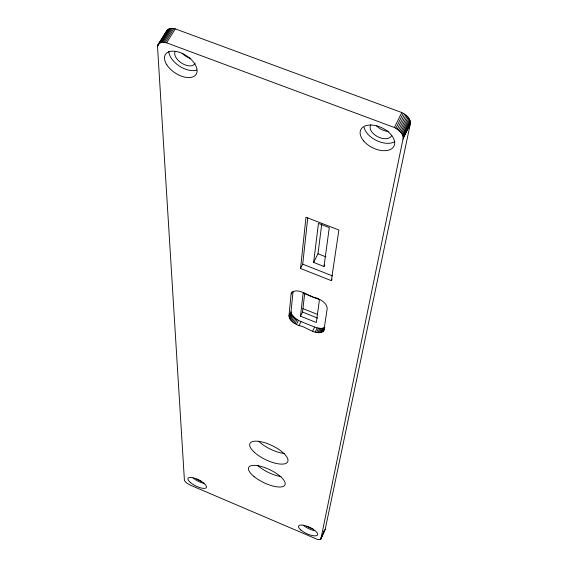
<?xml version="1.0" encoding="UTF-8"?>
<svg xmlns="http://www.w3.org/2000/svg" width="568" height="568" viewBox="0 0 568 568"><rect width="100%" height="100%" fill="white"/><g stroke="black" fill="none" stroke-linecap="round" stroke-linejoin="round"><path stroke-width="0.85" d="M288.97 315.943L291.107 293.968C296.553 285.051 311.044 298.399 317.015 298.101C321.282 300.096 326.849 303.071 327.218 308.367L323.994 330.008C318.243 338.059 304.952 325.563 298.938 325.684C294.827 323.739 289.566 320.97 288.97 315.943L291.029 311.811L293.045 291.519M300.536 268.494L305.989 217.239L338.89 229.997L331.343 280.656L300.536 268.494L302.716 264.163L307.735 217.949M300.5 316.177L303.12 293.088L319.457 299.592L316.326 322.525L300.5 316.177L302.538 312.059L304.718 293.166M313.65 262.43L318.435 223.401L329.291 227.612L323.98 266.498L313.65 262.43L317.988 253.747L321.751 224.048M320.877 539.039L403.23 137.868L410.508 122.922C410.217 118.023 405.886 114.537 401.789 112.542L175.299 28.876C172.473 28.109 168.675 27.953 166.8 30.644L158.11 44.531L157.492 46.299L184.43 480.485L186.283 482.708L189.889 484.958L317.377 539.387L319.898 539.55L320.877 539.039L325.23 529.22L410.508 122.922M320.324 539.437L322.667 534.154M323.334 532.649L324.335 530.384M320.65 539.266L325.23 529.22M319.152 332.621L321.147 328.467L324.875 327.558M320.274 332.571L322.276 328.418M321.282 332.401L323.284 328.247M322.155 332.117L324.158 327.956M322.873 331.719L324.541 328.254M323.462 331.187L324.662 328.616M315.183 332.039L317.185 327.899L321.147 328.467M316.617 332.358L318.62 328.219M317.924 332.55L319.926 328.403M166.388 31.488L166.8 30.644M402.982 139.089L410.252 124.151M312.613 331.187L314.622 327.047L317.185 327.899M403.23 137.868L402.826 135.66L401.64 133.359L408.96 118.385M402.329 134.509L409.635 119.536M331.343 280.656L332.053 279.2M402.826 135.66L410.124 120.693M403.131 136.781L410.415 121.829M401.64 133.359L398.58 130.093L405.928 115.119M399.751 131.13L407.086 116.156M400.774 132.223L408.101 117.249M398.58 130.093L395.882 128.269L403.252 113.295M298.938 325.684L300.969 321.566L314.622 327.047M397.28 129.135L404.643 114.161M293.834 322.858L295.871 318.74L292.179 315.126L291.029 311.811M295.055 323.682L297.085 319.564L295.871 318.74M323.98 266.498L324.761 264.915M296.425 324.491L298.456 320.373L297.085 319.564M158.11 44.531C159.998 41.855 163.804 42.075 166.616 42.834L394.405 127.509L401.789 112.542M290.844 320.167L292.889 316.049M291.711 321.083L293.755 316.965M292.712 321.985L294.756 317.867M289.169 317.413L291.228 313.287M289.574 318.336L291.625 314.218M290.127 319.244L292.179 315.126M291.107 293.968L292.165 291.867M162.569 42.337L171.266 28.4M163.847 42.351L172.537 28.4M165.203 42.515L173.893 28.563M166.616 42.834L175.299 28.876M157.712 45.369L167.382 29.919M157.492 46.299L159.317 43.381M159.445 43.232L168.142 29.323M160.346 42.785L169.051 28.861M161.397 42.486L170.095 28.556M317.988 253.747L325.904 256.857M302.716 264.163L332.671 275.97M302.865 308.58L317.633 314.487M302.538 312.059L317.547 318.066M298.456 320.373L300.969 321.566M394.405 127.509L395.882 128.269M201.179 481.167A6.525 2.173 26.6 0 1 196.706 479.009M312.975 528.801A6.646 2.229 24.9 0 1 306.912 526.202M391.785 135.255A11.743 7.043 26.4 0 1 377.912 136.838A11.743 7.043 26.4 0 1 370.826 124.818M195.065 63.183A11.609 6.596 33.3 0 1 182.591 63.708A11.609 6.596 33.3 0 1 174.937 51.851M190.784 58.49A11.573 6.638 33.4 0 1 182.136 53.179M204.31 483.446A10.252 3.415 26.6 0 1 193.134 478.064M314.502 530.647A10.437 3.507 24.9 0 1 303.12 525.173M196.72 70.041A18.24 10.366 33.3 0 1 179.211 65.959A18.24 10.366 33.3 0 1 168.781 51.468M394.803 141.659A18.453 11.069 26.4 0 1 376.868 140.715A18.453 11.069 26.4 0 1 364.06 127.331M388.32 131.378A11.701 7.086 26.4 0 1 376.612 125.926M284.327 453.498A20.874 7.874 25.8 0 1 258.674 441.208M281.032 476.595A20.043 7.256 25.7 0 1 257.78 465.519M166.8 64.795A18.304 10.302 33.2 0 0 195.058 75.587A18.304 10.302 33.2 0 0 180.525 52.703A18.304 10.302 33.2 0 0 166.8 64.795M363.733 141.034A18.517 11.005 26.4 0 0 393.404 147.062A18.517 11.005 26.4 0 0 375.072 125.492A18.517 11.005 26.4 0 0 363.733 141.034M190.678 482.736A10.274 3.387 26.6 0 0 206.205 487.763A10.274 3.387 26.6 0 0 194.703 478.228A10.274 3.387 26.6 0 0 190.678 482.736M300.834 530.001A10.458 3.472 24.9 0 0 317.164 535.347A10.458 3.472 24.9 0 0 306.28 526.004A10.458 3.472 24.9 0 0 300.834 530.001M254.613 452.554A20.966 7.746 25.8 0 0 287.089 462.615A20.966 7.746 25.8 0 0 264.823 442.728A20.966 7.746 25.8 0 0 254.613 452.554M253.967 476.502A20.121 7.128 25.7 0 0 284.646 485.406A20.121 7.128 25.7 0 0 261.862 466.647A20.121 7.128 25.7 0 0 253.967 476.502"/></g></svg>
